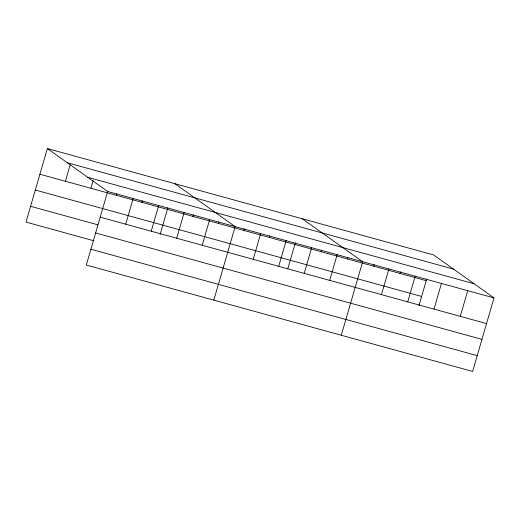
<?xml version="1.0" encoding="UTF-8"?>
<svg xmlns="http://www.w3.org/2000/svg" width="520" height="520" viewBox="0 0 520 520"><rect width="100%" height="100%" fill="white"/><g stroke="black" fill="none" stroke-linecap="round" stroke-linejoin="round"><path stroke-width="0.78" d="M47.366 148.558L107.673 191.483L86.307 265.025L472.635 371.443L494 297.908L433.693 254.976L47.366 148.558L26 222.092L93.997 240.825M65.403 181.253L70.148 164.918M90.903 188.279L93.165 180.499M116.395 195.306L116.851 193.745M125.71 224.185L133.172 198.504M141.895 202.326L142.35 200.772M151.209 231.205L158.672 205.53M160.102 234.442L167.843 207.792M176.709 238.232L184.165 212.556M192.894 216.372L193.343 214.819M202.202 245.258L209.664 219.577M218.387 223.399L218.842 221.845M213.798 300.144L235.164 226.603L174.857 183.677M243.886 230.425L244.335 228.865M253.201 259.305L260.656 233.623M269.386 237.445L269.834 235.892M278.694 266.325L286.156 240.65M287.814 268.788L295.334 242.911M304.194 273.351L311.656 247.676M321.152 251.706L321.601 250.153M329.693 280.377L337.149 254.696M347.418 258.947L347.874 257.387M341.282 335.263L362.648 261.722L302.341 218.79M373.692 266.182L374.147 264.622M381.459 294.639L388.921 268.957M399.965 273.416L400.413 271.863M407.732 301.873L415.188 276.198M418.945 305.747L426.686 279.097M433.999 309.108L441.46 283.433M460.272 316.349L467.727 290.667M67.269 162.721L453.596 269.146M87.77 177.314L474.097 283.738M107.673 191.483L494 297.908M39.904 174.233L426.231 280.657M35.315 190.028L421.642 296.452M100.21 217.159L486.538 323.583M30.589 206.297L97.812 224.816M95.622 232.953L481.949 339.378M90.896 249.23L477.224 355.647"/></g></svg>
